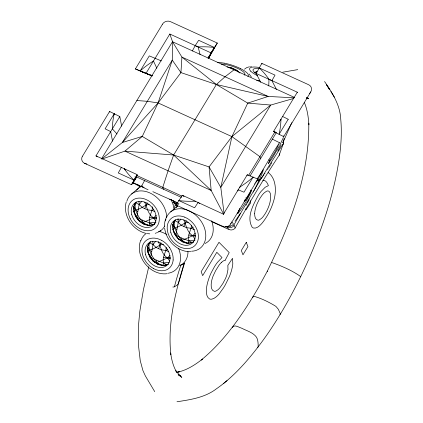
<?xml version="1.0" encoding="UTF-8"?>
<svg xmlns="http://www.w3.org/2000/svg" width="423" height="423" viewBox="0 0 423 423"><rect width="100%" height="100%" fill="white"/><g stroke="black" fill="none" stroke-linecap="round" stroke-linejoin="round"><path stroke-width="0.63" d="M155.188 223.582C143.339 231.291 127.228 212.531 136.301 201.85M147.521 249.168C147.336 246.424 148.362 243.521 150.408 241.655L149.356 242.749C147.421 251.151 153.422 257.834 157.731 264.275C161.105 265.581 165.234 266.21 168.37 264.015L167.064 264.787C161.396 261.911 155.167 259.939 149.668 256.851L147.701 251.801L147.775 247.751L147.527 247.963M172.938 229.626L173.367 229.261C172.51 226.236 173.076 222.704 175.027 220.209L174.593 220.573L174.419 227.405L172.938 229.626L178.432 239.058L187.833 243.347L188.267 242.982L191.598 242.696L193.607 241.84C181.7 248.391 166.551 230.149 175.392 219.685M258.199 346.622C258.157 343.439 258.083 340.097 256.534 337.242C253.076 332.409 246.789 330.871 241.771 328.237C239.111 327.603 234.242 323.87 232.296 327.428M164.484 226.21L164.817 221.832L166.149 217.755M147.627 225.306L147.881 225.094L144.312 223.894L143.878 224.264C139.569 217.819 133.562 211.135 135.503 202.739L135.936 202.374M268.742 85.917L269.007 79.281L297.316 92.198L297.221 92.69M154.268 224.211L154.517 224L152.513 224.856L149.182 225.147L148.748 225.512L139.341 221.218L133.848 211.791L134.281 211.426L133.922 207.741L133.673 207.952M283.748 135.984L283.537 136.994M148.748 225.512L149.832 222.937C147.796 217.205 152.502 212.33 152.454 206.773M148.209 251.891L148.774 254.101L150.102 256.486L149.668 256.851L153.195 261.234L162.601 265.522L163.685 262.947C161.702 257.438 166.065 252.695 166.25 247.407M187.833 243.347L188.922 240.772C186.934 235.262 191.302 230.519 191.487 225.232M262.154 177.205L259.362 180.372L257.93 181.076L258.839 177.686L262.868 169.914L273.422 152.095L279.492 142.657L277.017 147.95M153.644 224.412L153.211 224.777C148.013 221.684 141.774 220.743 136.878 217.02L139.156 204.573L138.956 201.396M161.48 265.321L161.734 265.11L158.165 263.91L157.731 264.275L153.195 261.234L150.731 257.036L153.01 244.589L152.809 241.411M192.729 242.247L192.296 242.612C187.098 239.518 180.859 238.577 175.968 234.86L178.247 222.413L178.004 218.596M280.835 120.042L280.951 119.207A85.383 75.87 -21 0 1 279.069 134.308L288.227 119.265M244.156 201.565C246.651 200.005 248.824 194.712 250.733 191.725M284.214 138.533L282.876 142.752L291.077 124.177M222.847 226.083L222.799 226.39L175.989 205.028L182.361 195.252L223.556 214.239M134.985 203.569L135.238 203.357L133.737 206.836L135.328 209.575L137.686 211.664M148.838 243.579L149.092 243.368L147.59 246.847L149.182 249.591L151.54 251.68M180.949 264.819A167.831 57.935 -65.5 0 0 174.398 286.789C175.55 285.974 179.283 284.552 178.257 282.268M184.227 262.995C175.323 292.467 167.466 323.415 170.85 354.442L170.633 352.925M126.165 202.194C122.612 215.466 132.494 229.758 145.364 233.216M148.759 266.76L143.402 289.771L139.812 311.381L138.416 326.334L138.337 344.227L140.251 360.687L142.889 370.453L145.332 375.862L154.723 391.64M178.443 283.495L184.539 263.032M237.848 190.974L238.186 189.774L243.992 192.19L253.107 177.147A85.383 75.87 -21 0 1 239.852 187.014L239.926 187.548M247.011 175.762L247.302 174.731L257.908 179.146L230.81 223.862A5.954 5.256 -22.4 0 1 222.784 226.416M136.444 176.491L137.131 174.609L95.973 155.881L119.809 116.552L109.605 111.471L82.506 156.182M121.285 167.73L121.38 167.423L118.276 172.949L134.022 180.135L134.757 179.754M283.357 137.549L279.825 145.105M144.766 208.634L147.151 202.797M158.62 248.645L161.004 242.813M183.857 226.469L186.242 220.637M282.966 144.698L279.122 155.352A147.606 15.138 -60.7 0 0 235.146 227.912L234.041 225.427M140.648 240.507C134.503 256.624 150.371 275.965 167.328 273.681M238.08 212.261L237.747 213.789L241.29 209.121M244.288 201.158L244.489 200.687M136.217 177.036L136.042 177.449L134.863 176.951M238.44 211.4L239.492 209.147M259.971 178.374L262.699 172.013L263.323 169.649L257.084 179.051M175.122 205.583L176.486 202.617M173.916 204.346L174.704 202.643M259.717 178.918L256.856 184.957M176.994 401.76C190.704 399.645 205.055 397.541 216.391 388.822C226.686 381.71 235.812 373.033 244.187 363.769C270.271 334.413 290.051 299.997 306.442 264.47C321.707 230.424 333.969 194.707 339.346 157.679C341.075 145.036 341.932 132.198 340.764 119.466C340.203 105.19 332.441 92.928 324.573 81.549M276.859 148.262C274.617 153.639 270.387 158.08 268.452 163.479M256.539 185.602L256.216 186.257M239.619 208.888L239.883 208.359M244.7 200.243L244.912 199.82M256.052 186.591L255.043 188.61M254.868 188.954L253.99 190.678M291.336 123.659L291.87 122.612M253.266 192.079L253.631 191.376M214.255 47.778L214.419 47.476L198.673 40.291L195.183 45.647L192.333 51.003M162.421 24.196A5.954 5.33 -19.5 0 1 170.506 21.663L217.306 43.051L210.929 52.833L208.079 58.194M225.152 260.256L229.213 252.589L218.992 242.294L201.163 271.725L202.665 275.637L216.809 252.298L222.017 257.57L217.612 262.149A21.695 7.498 -65.5 0 0 214.387 266.834L211.193 272.782A20.785 7.186 -65.5 0 0 209.094 277.848L208.079 280.93A24.894 8.603 -65.5 0 0 207.254 284.034L207.032 285.033A22.615 7.815 -65.5 0 0 206.387 289.591C206.271 292.801 206.424 296.988 209.459 298.887A26.755 9.248 -65.5 0 0 211.992 299.103L214.271 298.199L216.248 296.814A22.022 7.609 -65.5 0 0 219.008 294.075L223.402 288.037A33.512 11.58 -65.5 0 0 225.369 284.748L229.34 276.69A21.335 7.376 -65.5 0 0 231.402 270.836A22.255 7.693 -65.5 0 0 231.91 268.954A21.192 7.323 -65.5 0 0 232.798 263.857L232.518 258.321L227.854 265.38L227.981 269.488L226.955 274.585A13.118 4.537 -65.5 0 1 225.39 278.725L222.868 283.505L219.86 287.799A14.329 4.949 -65.5 0 1 217.819 289.855L216.248 290.892A16.402 5.668 -65.5 0 1 214.487 291.357C210.85 290.527 210.987 285.514 211.347 282.575A14.456 4.997 -65.5 0 1 212.05 279.265A13.658 4.722 -65.5 0 1 213.24 275.733L215.688 270.551L219.024 265.226A14.303 4.944 -65.5 0 1 221.462 262.419M246.292 200.994L250.289 193.713L251.447 190.583L251.093 191.053M132.536 183.577L136.878 176.021M279.439 145.824L279.143 146.369M252.943 177.449L253.107 177.147M213.927 48.375L214.091 48.079M249.443 199.233L249.644 198.873M279.011 146.612L272.306 158.086L268.468 163.484M213.758 48.677L213.43 49.28M213.097 49.877L214.419 47.476A85.377 75.87 -21 0 0 198.133 46.942L169.824 34.02L145.993 73.348L135.381 68.933L162.48 24.222M245.9 197.969L246.07 197.663M212.928 50.178L212.595 50.781M213.271 49.565L212.425 51.083M142.815 187.024L141.419 186.3L144.793 180.23M248.846 200.312L249.047 199.952M217.306 43.051L209.269 57.121M248.645 200.671L248.042 201.75M134.858 179.669L136.74 176.661M212.256 51.379L211.918 51.981M212.51 50.924L210.236 54.953M86.831 164.013L84.642 163.347L131.453 184.708L137.131 174.609M260.684 82.194L256.164 73.47L261.837 63.371L308.647 84.737A5.954 5.256 -22.4 0 1 310.773 91.891L283.69 136.613L273.485 131.527L297.316 92.198M276.43 89.385L271.91 80.661L275.013 75.13L259.267 67.944L259.421 68.389M211.251 53.171L211.585 52.579M210.913 53.763L211.082 53.467M247.64 202.464L247.841 202.104M210.58 54.356L210.744 54.059M210.072 55.244L209.068 56.994M209.85 55.63L210.411 54.652M247.233 203.172L247.439 202.818M209.39 56.433L209.729 55.841M208.412 58.607L208.571 58.326M208.259 58.395L208.877 57.322M208.666 57.692L209.216 56.73M208.528 58.4L209.163 57.306M209.057 57.486L209.38 56.925L208.534 56.904M246.419 204.589L246.625 204.235M137.02 175.767L137.242 175.392M246.012 205.287L246.218 204.938M246.017 201.459L245.747 201.919M245.472 202.379L242.929 206.551M271.841 162.728L271.021 164.087M136.841 176.761L133.055 183.069L133.425 182.884M114.374 114.215L114.226 113.771L105.11 128.814L110.694 131.595L112.513 141.171M101.594 158.731L172.489 41.755L294.35 97.369M223.466 214.059L247.302 174.731M248.624 175.328L274.992 131.817M250.019 176.053L276.388 132.542M270.614 164.753L269.218 167M208.402 58.168L209.38 56.925M242.67 206.958L242.421 207.36M268.827 167.619L269.023 167.312M242.168 207.756L241.538 208.735M268.055 168.825L268.245 168.528M267.484 169.697L267.674 169.406M133.848 211.791L135.328 209.575C140.663 209.93 144.074 204.785 149.123 204.378M150.731 257.036L147.701 251.801L149.182 249.591C154.723 249.908 158.234 244.478 163.579 244.277M254.44 184.037L254.678 183.693M255.629 182.324L256.364 181.287M264.967 173.404L264.629 173.879M309.536 93.657L310.783 91.897M256.618 180.933L257.908 179.146M263.973 174.794L263.032 176.063M262.44 176.84L262.736 176.46M135.503 202.739L139.156 204.573L141.816 201.274M149.356 242.749L153.01 244.589L155.669 241.29M174.593 220.573L178.247 222.413L180.907 219.114M184.037 263.524L179.96 265.67M132.309 183.825L131.453 184.708M142.651 220.198L142.884 222.551L153.66 217.94L156.156 215.302M156.505 260.214L156.737 262.567L167.513 257.956L170.009 255.318M173.256 224.306L172.827 224.671C175.852 229.922 177.708 235.891 181.975 240.386L192.745 235.78L195.246 233.142M132.124 182.985L133.007 183.111M244.473 69.192L246.757 67.574L249.459 66.765M131.59 194.004L139.03 187.727M134.26 212.996L134.514 212.785L136.248 216.47L135.815 216.84L136.878 217.02M136.655 217.951L136.909 217.739L136.47 216.893M137.533 219.056L136.909 217.739M138.427 220.15L138.681 219.939L139.41 220.547M139.341 221.218L139.775 220.854L141.837 222.683L143.883 223.719M170.681 211.838L177.623 205.985M159.471 231.471L160.862 230.292M147.579 250.453L147.712 249.01M147.701 251.801L148.135 251.436L147.833 250.242M173.351 230.836L173.446 229.715M173.821 232.09L173.599 230.625M174.339 233.369L174.588 233.158L174.012 231.926M175.746 235.785L176 235.574L175.556 234.733M150.509 257.961L150.762 257.75L150.102 256.486M176.618 236.896L176 235.574M151.386 259.072L150.762 257.75M177.517 237.99L177.771 237.779L176.809 236.732M152.28 260.166L152.534 259.955L153.263 260.563M178.432 239.058L178.866 238.694L180.922 240.518L182.974 241.559M153.195 261.234L153.628 260.869M154.347 262.064L154.601 261.853L158.165 263.91M184.269 242.516L186.966 242.934L186.717 243.146M162.601 265.522L163.035 265.158L166.366 264.872L166.112 265.084M134.62 179.87L134.065 180.129M223.704 383.365L227.04 380.621M101.769 158.884L122.363 142.503L158.091 102.921L180.938 72.613L181.922 57.084L172.489 41.755L172.283 60.129L158.091 102.921L142.26 136.428L124.933 151.117L101.874 159.08M234.014 69.837L225.036 76.764L216.375 84.505L173.636 155.03L168.053 170.792L162.781 187.373L163.495 189.224M135.217 179.368L134.699 178.554M151.212 75.484L150.963 75.373L151.323 75.114M145.993 73.348L152.058 75.638M139.156 204.573L142.276 207.492L147.262 209.766L152.111 210.485L153.671 209.575M178.247 222.413L181.367 225.332L186.347 227.606L191.201 228.325L193.279 227.109M153.01 244.589L156.129 247.508L161.115 249.782L165.964 250.501L167.524 249.591M254.313 72.841L257.047 71.598L254.123 72.597M227.193 226.517C229.25 226.913 236.552 225.057 231.63 221.938M156.415 232.914L157.53 232.518M293.684 98.448L270.725 105.052L247.751 103.101L216.375 84.505L181.922 57.084L268.156 96.439L294.239 97.84M155.23 233.279L155.854 233.11M188.209 222.218C183.164 222.62 179.754 227.775 174.419 227.405L172.827 224.671M282.844 72.18L297.729 69.631M177.121 372.113L179.521 371.732L177.692 372.15C186.971 370.151 195.119 364.827 202.49 359.053L201.211 360.047C222.435 342.635 238.672 319.989 252.949 296.766L253.477 296.364A5.256 1.586 31.2 0 1 254.075 296.327C261.546 298.448 268.711 301.99 275.341 306.025A5.24 1.581 31.2 0 1 276.235 306.749L278.376 309.35L280.153 313.38A60.637 18.284 31.2 0 1 280.333 313.945A2.078 0.624 31.2 0 1 280.327 314.167L279.899 314.268M149.832 222.937L155.965 222.234M188.922 240.772L195.056 240.068M163.685 262.947L169.205 262.318M300.705 276.647L300.399 276.557M250.58 66.644L251.463 66.58M262.81 180.235C265.908 179.86 267.436 183.281 268.409 185.639L265.179 187.252L261.049 191.466A21.822 7.54 -65.5 0 0 258.363 195.257C253.398 204.452 246.154 217.189 252.203 227.294A28.336 9.792 -65.5 0 0 253.774 228.066L255.682 228.008L257.781 227.077A21.124 7.302 -65.5 0 0 260.071 225.285A21.769 7.524 -65.5 0 0 262.482 222.694C268.224 215.376 272.364 206.773 274.527 197.726C276.33 189.266 275.706 178.104 268.224 172.568M208.137 57.866L208.602 57.84M133.642 182.852L141.594 186.659M188.832 251.685L190.731 251.696M144.719 202.173C147.241 207.682 147.955 214.435 153.66 217.93L156.589 218.019L153.66 217.93L149.737 217.163M188.822 235.003L192.74 235.775L195.68 235.854M158.297 241.628C161.094 247.249 161.586 254.329 167.513 257.945L170.443 258.035L167.513 257.945L163.59 257.179M183.809 220.013C186.326 225.522 187.04 232.269 192.751 235.77L195.68 235.854M136.872 100.526L147.32 101.314L158.091 102.921L231.92 136.613L259.928 156.679L260.637 158.535M149.747 233.85L147.278 233.602M235.754 70.144L236.716 70.239L239.973 73.031M229.303 67.706L231.73 67.966L236.716 70.239L238.154 71.921M188.256 251.637C176.201 250.649 166.144 239.989 164.632 228.177M141.404 186.279L142.218 186.622M306.437 97.919L308.563 98.242M175.968 234.86L174.905 234.675L175.339 234.31L174.588 233.158M227.051 66.966L231.73 67.966L233.755 69.182M175.989 205.028L176.909 205.298M177.359 205.43L177.808 205.562M276.029 132.394L275.394 132.188M306.4 98.025L308.653 98.76L306.405 97.893M275.167 132.113L273.485 131.527M282.781 116.552L288.185 119.27M174.503 202.834L175.233 203.119M151.926 75.796L141.324 71.434M161.348 60.907L149.303 55.889L140.187 70.932L140.521 71.075M150.963 75.373L152.026 75.802M149.916 74.977L150.895 75.373M150.117 75.056L148.907 74.57M152.079 75.886L151.614 75.696M149.345 74.744L146.897 73.745M147.23 73.882L147.902 74.157M151.857 75.765L152.217 75.913M147.061 73.808L144.793 72.872M146.564 73.607L145.565 73.195M145.226 73.052L140.187 70.932A85.383 75.87 -21 0 1 153.459 61.028L156.822 68.23M140.885 71.254L135.381 68.933M144.55 72.772L143.873 72.492M143.201 72.206L143.54 72.349M142.53 71.926L142.863 72.069M141.52 71.498L142.191 71.783M140.854 71.217L141.187 71.36M195.479 201.565L195.156 201.142A85.377 75.87 -21 0 1 178.871 200.602L179.209 200.745M152.111 210.485L154.897 211.68M191.201 228.325L194.543 229.752M165.964 250.501L168.751 251.69M171.029 199.809L160.058 195.008M171.278 199.92L173.435 200.877M173.885 201.078L174.324 201.274M174.752 201.47L175.164 201.655M195.183 45.647L210.929 52.833M256.164 73.47L271.91 80.661M136.497 175.381L181.895 196.098M136.016 176.687L181.414 197.404M178.871 200.602L194.622 207.788L198.107 202.437L199.318 203.299M142.466 186.733L143.043 186.998M172.822 202.437L176.872 204.283M225.433 226.448L227.167 227.236L228.975 229.546L212.61 222.08M175.957 202.014L177.401 202.686M143.376 187.151L144.1 187.484M174.884 201.771L171.098 199.91M250.405 190.101L251.357 190.567M268.742 159.846L269.689 160.312M272.275 139.104L279.508 142.694M184.518 242.305L183.402 241.734L182.969 242.099L181.975 240.386L181.742 238.038M170.897 199.809L169.755 199.196L177.38 203.098M132.87 182.741L140.092 186.675M161.76 240.423L158.747 239.048A18.12 13.732 49.9 0 0 149.234 238.778A17.359 13.155 49.9 0 0 147.384 239.63A18.311 13.88 49.9 0 0 142.519 246.001A17.28 13.097 49.9 0 0 141.985 248.883A18.305 13.874 49.9 0 0 143.957 258.374A17.28 13.097 49.9 0 0 145.708 261.388A18.3 13.869 49.9 0 0 153.369 268.436M178.347 374.841L180.473 375.984L178.527 374.588M140.637 187.008L137.264 184.206M182.361 195.252L183.571 196.113M199.471 203.41L199.772 203.627M183.725 196.224L184.026 196.441M95.973 155.881L96.386 156.203M178.094 374.36L181.816 377.342L178.49 374.678M96.793 156.531L97.2 156.859M124.283 168.798L124.959 169.385M125.298 169.676L125.631 169.972M174.424 227.415L176.772 229.504M300.727 276.621C292.33 270.477 280.423 265.517 271.873 262.561M234.22 69.102L235.273 70.102M283.659 136.581L283.31 136.016M180.156 376.005L175.809 370.728L176.761 372.34C173.324 366.619 171.664 360.031 170.718 353.48M153.951 261.197L154.601 261.853M249.152 74.004L251.357 77.018M137.724 218.897L138.681 219.939M151.577 258.913L152.534 259.955M116.991 133.948L112.338 128.872A85.383 75.87 -21 0 1 114.221 113.771M192.745 235.78L194.94 238.947M153.66 217.94L155.849 221.107M167.513 257.956L169.702 261.123M133.98 179.479L134.461 180.182M334.371 97.142L330.844 91.542M133.737 206.836L135.328 209.565M147.59 246.847L149.182 249.581M223.698 214.287L211.172 190.472L173.636 155.03L142.26 136.428L122.363 142.503L172.283 60.129L180.938 72.613L216.375 84.505L268.156 96.439L247.751 103.101L231.92 136.613L209.073 166.921L211.172 190.472L124.933 151.117L173.636 155.03L209.073 166.921L220.806 187.426L224.063 213.493M109.605 111.471L109.853 112.069M304.46 102.694C307.347 109.694 308.441 117.282 308.869 124.796L308.774 123.135C309.451 175.207 289.84 225.242 267.246 271.302L267.378 271.058L258.035 288.243L252.949 296.766L252.832 297.554M172.674 42.073L169.824 34.02M261.837 63.371L262.001 63.995M200.095 54.588L198.133 46.937M230.049 225.528L230.207 226.173M119.809 116.552L121.628 126.128M245.826 208.671L246.001 209.871L250.67 202.813L250.59 200.766M230.81 223.862L230.794 223.185M221.462 262.424A16.661 5.758 -65.5 0 1 225.158 260.235M259.23 67.929A85.377 75.87 -21 0 1 268.97 79.265M134.059 180.15A85.377 75.87 -21 0 1 124.325 168.814M84.626 163.368A5.954 5.33 -19.5 0 1 82.448 156.156M175.275 203.252A29.034 1.803 25.8 0 1 173.61 202.601M178.501 204.589A33.877 1.639 25.1 0 1 177.316 204.166M159.836 194.813A16.698 0.36 24 0 1 152.84 191.672M148.087 189.774A21.499 0.582 24 0 1 141.092 186.268M283.833 136.412A39.228 1.56 -62.9 0 1 283.791 136.719M281.126 144.766A37.848 2.845 -61 0 1 277.758 151.096M238.556 211.585A39.228 2.903 -56.7 0 1 238.979 210.643M240.243 213.615A37.848 3.157 -59.5 0 1 235.019 221.176M178.929 203.569A16.698 0.381 24.2 0 1 176.497 202.437M134.44 183.672A46.773 0.656 23.2 0 1 133.361 183.217M233.771 225.248A167.757 16.973 -60.6 0 1 283.426 143.519M234.136 225.507A5.816 5.457 -63.6 0 1 227.236 227.109M282.992 141.922A5.816 4.42 -3.4 0 1 283.045 144.714M235.23 227.986A5.229 4.907 -64.8 0 1 229.039 229.43M279.407 153.713A5.229 3.95 -3.1 0 1 279.191 155.368M221.097 64.069A14.414 3.818 18.7 0 1 237.885 68.494A14.414 3.818 18.7 0 1 244.462 75.151M217.655 62.641A18.305 4.849 18.7 0 1 224.169 63.154M224.164 63.154A17.28 4.574 18.7 0 1 227.336 63.825A18.3 4.843 18.7 0 1 237.271 67.12A17.306 4.584 18.7 0 1 240.285 68.494M240.28 68.494A18.3 4.843 18.7 0 1 246.858 72.74A17.28 4.574 18.7 0 1 247.952 74.009A18.305 4.849 18.7 0 1 247.815 76.404M256.56 73.872A14.414 3.818 18.7 0 1 258.543 68.563M257.692 75.791A18.12 4.796 18.7 0 1 250.781 71.217M250.776 71.217A17.359 4.595 18.7 0 1 250.019 70.276A18.311 4.849 18.7 0 1 250.654 67.564A17.28 4.574 18.7 0 1 252.129 67.146A18.305 4.849 18.7 0 1 259.606 67.553M256.745 80.481A18.305 4.849 18.7 0 1 259.685 80.523M258.178 346.611A1.851 0.957 37.3 0 1 257.581 347.246M174.398 286.789A2.702 1.121 14.9 0 1 172.833 286.995M174.123 207.809A170.178 58.744 -65.5 0 1 175.133 205.589M178.48 248.211A23.424 17.755 49.9 0 1 168.259 273.216M140.833 240.782A23.424 17.755 49.9 0 1 146.432 233.3M158.62 231.281A23.424 17.755 49.9 0 1 166.879 234.638M164.732 226.072A23.424 17.755 49.9 0 1 158.059 232.169M126.805 201.332A23.424 17.755 49.9 0 1 148.986 192.544A23.424 17.755 49.9 0 1 166.71 217.623M191.735 242.553A14.414 10.924 49.9 0 1 190.583 242.802M173.953 222.17A14.414 10.924 49.9 0 1 175.011 220.272M211.595 220.843A23.424 17.755 49.9 0 1 205.155 243.474M176 207.682A23.424 17.755 49.9 0 1 177.66 205.953M166.472 217.517A23.424 17.755 49.9 0 1 200.227 220.002A23.424 17.755 49.9 0 1 191.556 251.22M165.499 220.854A23.424 17.755 49.9 0 1 165.895 219.167M166.498 264.729A14.414 10.924 49.9 0 1 165.345 264.978M148.362 245.366A14.414 10.924 49.9 0 1 149.187 243.373M188.002 251.362A23.424 17.755 49.9 0 1 179.923 265.649M161.824 240.454A18.12 13.732 49.9 0 1 169.475 247.503M153.369 268.441A17.306 13.118 49.9 0 0 156.378 269.816A18.3 13.869 49.9 0 0 165.234 270.297A17.28 13.097 49.9 0 0 167.741 269.229A18.305 13.874 49.9 0 0 172.605 262.857A17.28 13.097 49.9 0 0 173.139 259.971M173.129 259.971A18.258 13.843 49.9 0 0 170.776 249.713A17.359 13.155 49.9 0 0 169.417 247.471M153.739 224.327A14.414 10.924 49.9 0 1 152.645 224.713M134.863 204.335A14.414 10.924 49.9 0 1 135.334 203.357M136.55 190.318A23.424 17.755 49.9 0 1 142.191 185.845M170.765 199.27A23.424 17.755 49.9 0 1 174.038 209.359M130.104 218.358A18.305 13.874 49.9 0 1 128.137 208.872A17.28 13.097 49.9 0 1 128.661 205.98A18.311 13.88 49.9 0 1 133.536 199.624A17.359 13.155 49.9 0 1 135.376 198.752A18.12 13.732 49.9 0 1 144.893 199.037L147.907 200.407A18.12 13.732 49.9 0 1 155.558 207.46A17.359 13.155 49.9 0 1 156.928 209.697A18.258 13.843 49.9 0 1 159.275 219.955A17.28 13.097 49.9 0 1 158.757 222.847A18.305 13.874 49.9 0 1 153.882 229.208A17.28 13.097 49.9 0 1 151.386 230.286A18.3 13.869 49.9 0 1 142.525 229.795A17.306 13.118 49.9 0 1 139.516 228.425A18.3 13.869 49.9 0 1 131.86 221.372A17.28 13.097 49.9 0 1 130.099 218.363M254.672 213.388C254.63 215.836 255.011 219.997 258.136 220.224A14.858 5.134 -65.5 0 0 259.463 219.833L261.62 218.279A12.711 4.394 -65.5 0 0 263.466 216.201L264.972 214.022A14.779 5.108 -65.5 0 0 268.896 205.985A14.504 5.013 -65.5 0 0 270.202 201.248L270.588 198.535A21.235 7.339 -65.5 0 0 270.117 192.936L269.192 191.471L268.219 190.969A14.599 5.044 -65.5 0 0 266.342 191.344L264.132 192.946A14.171 4.896 -65.5 0 0 261.848 195.532L260.293 197.805A18.475 6.387 -65.5 0 0 259.109 199.793L257.406 203.162A13.161 4.547 -65.5 0 0 255.873 207.159L255.672 207.82A14.461 4.997 -65.5 0 0 255.164 209.797A14.07 4.865 -65.5 0 0 254.826 211.659L254.672 213.388M231.92 136.613L220.806 187.426L270.725 105.052L231.92 136.613M246.286 242.31L241.322 250.506L242.971 254.81L247.936 246.614L246.286 242.31M184.745 217.158L183.984 216.867A18.12 13.732 49.9 0 0 174.472 216.602A17.359 13.155 49.9 0 0 172.621 217.454A18.311 13.88 49.9 0 0 167.751 223.82A17.28 13.097 49.9 0 0 167.217 226.707A18.305 13.874 49.9 0 0 169.195 236.198A17.28 13.097 49.9 0 0 170.945 239.212A18.3 13.869 49.9 0 0 178.606 246.26A17.306 13.118 49.9 0 0 181.615 247.64A18.3 13.869 49.9 0 0 190.472 248.121A17.28 13.097 49.9 0 0 192.978 247.053A18.305 13.874 49.9 0 0 197.842 240.682A17.28 13.097 49.9 0 0 198.376 237.795A18.258 13.843 49.9 0 0 196.013 227.537A17.359 13.155 49.9 0 0 194.654 225.29A18.12 13.732 49.9 0 0 186.992 218.252L184.745 217.158M329.633 89.766L326.662 84.88L329.633 89.766M170.839 232.571A14.414 10.924 49.9 0 0 191.915 243.415A14.414 10.924 49.9 0 0 185.639 220.769A14.414 10.924 49.9 0 0 170.839 232.571M145.607 254.746A14.414 10.924 49.9 0 0 166.678 265.591A14.414 10.924 49.9 0 0 160.402 242.95A14.414 10.924 49.9 0 0 145.607 254.746M131.754 214.736A14.414 10.924 49.9 0 0 152.825 225.581A14.414 10.924 49.9 0 0 146.548 202.934A14.414 10.924 49.9 0 0 131.754 214.736"/></g></svg>
